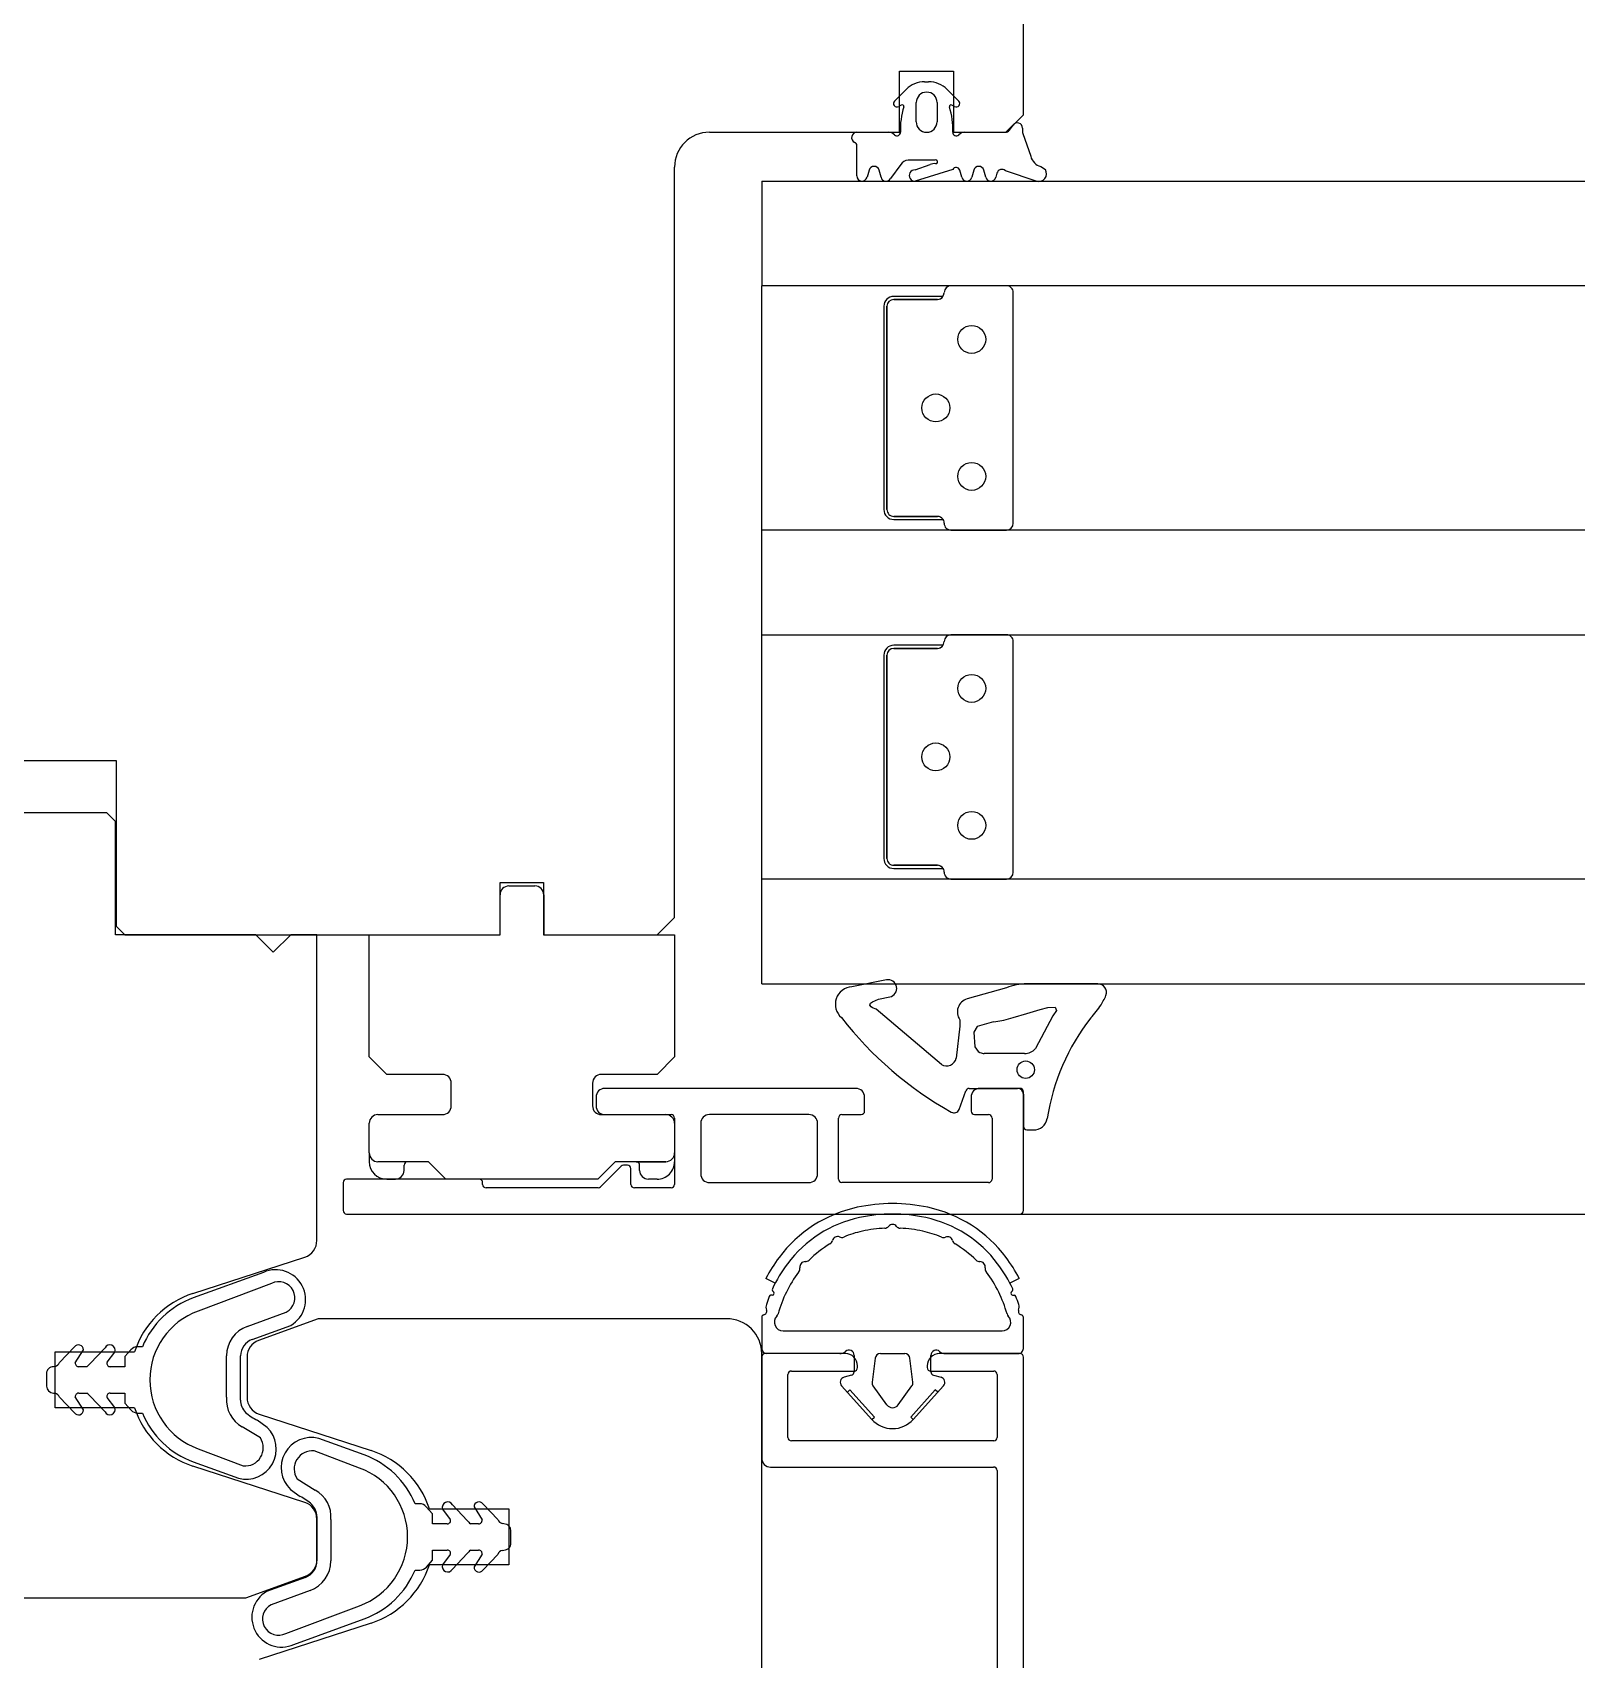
# Model space of a CAD drawing. Header units: centimetres. Extents: x 0.3 to 84.3, y 0.3 to 59.7.
# Drawn here: x 52.6664 to 52.8434, y 16.2549 to 16.4414 of the extents above; entities that cross this region are included whole.
import ezdxf

# ---------------------------------------------------------------- set-up
doc = ezdxf.new("R2010")
doc.units = ezdxf.units.CM
doc.linetypes.add('AUSGEZOGEN', pattern=[0])
doc.layers.add('Fenster', color=7, linetype='AUSGEZOGEN', lineweight=35)

msp = doc.modelspace()

# ---------------------------------------------------------------- linework, layer by layer
at = {"layer": 'Fenster', "color": 7, "linetype": 'AUSGEZOGEN', "lineweight": 25}
for p, q in [((52.7799975667891, 16.43199909322515), (52.77999763288647, 16.46999909237575)), ((52.76579756362773, 16.42999911796942), (52.76579757580353, 16.43699911781296)), ((52.76579757580353, 16.43699911781296), (52.77199757566495, 16.43699910702867)), ((52.76867781169636, 16.43579439851028), (52.76913026657785, 16.43579407668281)), ((52.77199757566495, 16.43699910702867), (52.77199756348911, 16.42999910718513)), ((52.76521867832421, 16.43357473371917), (52.76655626230821, 16.43491409000731)), ((52.76770458017847, 16.4311948339468), (52.76770606390997, 16.43340815127199)), ((52.77010565217199, 16.43339360835203), (52.7701042378322, 16.43119329147294)), ((52.77125103916666, 16.43491408161958), (52.77258861836486, 16.433574720552)), ((52.76600180659968, 16.43311917957363), (52.76570192958687, 16.43294580058595)), ((52.77210536485489, 16.43294578914556), (52.77180548846162, 16.43311916920475)), ((52.777997563355, 16.42999909674873), (52.7799975667891, 16.43199909322515)), ((52.74399756411501, 16.42999915588844), (52.76579756362773, 16.42999911796942)), ((52.76090400831048, 16.42999143905272), (52.76452467107691, 16.42999143398393)), ((52.77199756348911, 16.42999910718513), (52.777997563355, 16.42999909674873)), ((52.77328261280832, 16.42999141833694), (52.77791409607124, 16.42999140986517)), ((52.7784055877857, 16.4302472631427), (52.77881253881037, 16.43082844728579)), ((52.77990402940469, 16.43048440582666), (52.77990402905587, 16.43028917113356)), ((52.77990402905587, 16.43028917113356), (52.77990402870786, 16.43009436172816)), ((52.7799196511457, 16.42984486729438), (52.78083546958803, 16.42725341475926)), ((52.76090401988368, 16.42499143963114), (52.76090402623919, 16.4284749150419)), ((52.73999740765804, 16.33999916485787), (52.73999755724681, 16.42599916293548)), ((52.76592991210961, 16.4262914313505), (52.7647752087196, 16.42469143272156)), ((52.76982628634239, 16.42679142437806), (52.76679593838732, 16.4267914297921)), ((52.76757458784423, 16.42568103374988), (52.7693182522256, 16.42629929790242)), ((52.78198774532444, 16.42605411889381), (52.7825226852794, 16.42570874096801)), ((52.74999755418509, 16.42439914512165), (52.74999753331222, 16.41239914538988)), ((52.7499975541858, 16.42439956002927), (55.59399937857417, 16.42440037725978)), ((52.76230025263206, 16.42564479197063), (52.76208357507565, 16.4248361461001)), ((52.76367603826466, 16.42483614325502), (52.76345936359769, 16.42564478989975)), ((52.77189077920057, 16.42574671691919), (52.76759174059242, 16.42439142796543)), ((52.77292417191925, 16.42483612726287), (52.7727074972523, 16.42564477390761)), ((52.77429996044126, 16.42564477106253), (52.7740832828849, 16.42483612519204)), ((52.77567574607392, 16.42483612234692), (52.77545907140694, 16.42564476899166)), ((52.77695791743582, 16.42529538464537), (52.77683485703954, 16.42483612027604)), ((52.78147527008494, 16.42439140377492), (52.77793498625931, 16.4255895172717)), ((52.74999748460893, 16.38439914601577), (52.74999753331222, 16.41239914538988)), ((55.59399935770131, 16.41240037752801), (52.74999753331294, 16.41239956029749)), ((52.77077753074305, 16.41118910927217), (52.76513753086913, 16.41118911908233)), ((52.77077753069807, 16.41116323933652), (52.77077753074305, 16.41118910927217)), ((52.77091753148789, 16.41161910901901), (52.77091753148789, 16.41161910901901)), ((52.77805753268499, 16.41239909658225), (52.77169753282718, 16.41239910764484)), ((52.77883748532097, 16.38517909583393), (52.77883753131082, 16.41161909524294)), ((52.76399752891171, 16.41004912109075), (52.76399748838355, 16.38674912161159)), ((52.76435752890362, 16.4100491204646), (52.76435748837551, 16.38674912098541)), ((52.76435748837551, 16.38674912098541), (52.76435752890362, 16.4100491204646)), ((52.77013753013117, 16.41082911039339), (52.76513753024293, 16.41082911909043)), ((52.76513753024293, 16.41082911909043), (52.77013753013117, 16.41082911039339)), ((52.76513748637517, 16.38560911965415), (52.77077748624909, 16.38560910984388)), ((52.76513748700134, 16.3859691196461), (52.77013748688958, 16.38596911094906)), ((52.77013748688958, 16.38596911094906), (52.76513748700134, 16.3859691196461)), ((52.77077748624909, 16.38560910984388), (52.77077748629409, 16.38563497977953)), ((52.7709174855154, 16.38518910960975), (52.7709174855154, 16.38518910960975)), ((52.74999746373606, 16.37239914628399), (52.74999748460893, 16.38439914601577)), ((55.59399930899799, 16.3844003781539), (52.74999748460964, 16.38439956092343)), ((52.77169748412382, 16.3843991082707), (52.7780574839817, 16.3843990972081)), ((52.74999741503274, 16.34439914690993), (52.74999746373606, 16.37239914628399)), ((52.74999746373678, 16.3723995611917), (55.59399928812515, 16.37240037842212)), ((52.77805746310884, 16.37239909747637), (52.771697463251, 16.37239910853895)), ((52.76399745933552, 16.37004912198491), (52.76399741880739, 16.34674912250571)), ((52.76435745932747, 16.37004912135872), (52.76435741879934, 16.34674912187952)), ((52.76435741879934, 16.34674912187952), (52.76435745932747, 16.37004912135872)), ((52.77077746116687, 16.37118911016624), (52.76513746129296, 16.3711891199765)), ((52.770137460555, 16.37082911128751), (52.76513746066676, 16.37082911998455)), ((52.76513746066676, 16.37082911998455), (52.770137460555, 16.37082911128751)), ((52.77077746112189, 16.37116324023064), (52.77077746116687, 16.37118911016624)), ((52.77091746191169, 16.37161910991313), (52.77091746191169, 16.37161910991313)), ((52.77883741574481, 16.34517909672805), (52.77883746173466, 16.37161909613705)), ((52.655997440845, 16.3579993105655), (52.67599744039794, 16.35799927577737)), ((52.67599744039794, 16.35799927577737), (52.67599740734926, 16.33899927620205)), ((52.67489742998609, 16.35199927782483), (52.65709743038398, 16.35199930878626)), ((52.67589742822434, 16.35099927610777), (52.67489742998609, 16.35199927782483)), ((52.67589740561208, 16.33799927639839), (52.67589742822434, 16.35099927610777)), ((52.76513741742517, 16.34596912054021), (52.77013741731341, 16.34596911184326)), ((52.77013741731341, 16.34596911184326), (52.76513741742517, 16.34596912054021)), ((52.7199974046263, 16.33799919969065), (52.71999741506272, 16.34399919955654)), ((52.71999741506272, 16.34399919955654), (52.72499741495096, 16.34399919085949)), ((52.72499741495096, 16.34399919085949), (52.72499740451453, 16.3379991909936)), ((52.74999739415987, 16.3323991471782), (52.74999741503274, 16.34439914690993)), ((55.59399923942182, 16.34440037904801), (52.74999741503345, 16.34439956181755)), ((52.76513741679901, 16.3456091205483), (52.77077741667291, 16.34560911073805)), ((52.77077741667291, 16.34560911073805), (52.77077741671791, 16.34563498067364)), ((52.77091741593924, 16.34518911050395), (52.77091741593924, 16.34518911050395)), ((52.77169741454767, 16.34439910916485), (52.77805741440549, 16.34439909810226)), ((52.72000060554041, 16.33799919967701), (52.72000061354168, 16.34259919956822)), ((52.72100061525873, 16.34359919780641), (52.72250061522521, 16.34359919519734)), ((52.72250061522521, 16.34359919519734), (52.72400061519168, 16.34359919258823)), ((52.72500061342992, 16.34259919087117), (52.72500060542868, 16.33799919098001)), ((52.67599740734926, 16.33899927620205), (52.67699740558748, 16.33799927448504)), ((52.73799740422393, 16.33799916838134), (52.73999740765804, 16.33999916485787)), ((52.69199740525218, 16.33799924839391), (52.67589740561208, 16.33799927639839)), ((52.67699740558748, 16.33799927448504), (52.7199974046263, 16.33799919969065)), ((52.69399740172866, 16.33599924495984), (52.69199740525218, 16.33799924839391)), ((52.69599740516275, 16.33799924143636), (52.69399740172866, 16.33599924495984)), ((52.6989974050957, 16.33799923621819), (52.69599740516275, 16.33799924143636)), ((52.69899734415115, 16.30296164584802), (52.6989974050957, 16.33799923621819)), ((52.70500058151872, 16.32399922612013), (52.70500060587571, 16.33799922579179)), ((52.70500060587571, 16.33799922579179), (52.72000060554041, 16.33799919967701)), ((52.72499740451453, 16.3379991909936), (52.73799740422393, 16.33799916838134)), ((52.72500060542868, 16.33799919098001), (52.74000060509337, 16.33799916491262)), ((52.74000060509337, 16.33799916491262), (52.74000058074703, 16.32399916524105)), ((52.76428591677896, 16.33283604929179), (52.76033318226477, 16.33204141702804)), ((52.74999739416061, 16.33239956208577), (55.59399921854897, 16.33240037931624)), ((52.76340087058682, 16.33061811016101), (52.76468009728345, 16.33087527824341)), ((52.77804468506984, 16.33191881958565), (52.77355046695349, 16.33064642560235)), ((52.77804468506989, 16.33191881958592), (52.7735504669535, 16.33064642560262)), ((52.78852202153472, 16.33239028688654), (52.78037610780995, 16.3323903010556)), ((52.78852202153472, 16.33239028688691), (52.78037610780995, 16.33239030105592)), ((52.76238573901597, 16.32994111519843), (52.76246294695855, 16.33015167249928)), ((52.76253151420406, 16.32975054412055), (52.76238573901594, 16.32994111519811)), ((52.76253151420408, 16.32975054412086), (52.76238573901597, 16.32994111519843)), ((52.76246294695851, 16.33015167249892), (52.76269211544614, 16.33032335693747)), ((52.76246294695855, 16.33015167249928), (52.76269211544614, 16.33032335693784)), ((52.76270673799374, 16.32964314074643), (52.76253151420406, 16.32975054412055)), ((52.76269211544614, 16.33032335693747), (52.76340087058682, 16.33061811016101)), ((52.76311586391904, 16.32949791496645), (52.76270673799374, 16.32964314074643)), ((52.77060096156111, 16.32312381932697), (52.76311586391904, 16.32949791496645)), ((52.77060096156114, 16.32312381932734), (52.76311586391904, 16.32949791496681)), ((52.7788110650376, 16.32851437074983), (52.78038579386831, 16.32899764799854)), ((52.78038579386831, 16.32899764799854), (52.78190578205698, 16.32944207573928)), ((52.78190578205698, 16.32944207573956), (52.78278426430933, 16.32965522185968)), ((52.78278426430933, 16.32965522185942), (52.78363429822819, 16.32970852225704)), ((52.78381099566219, 16.32933514564629), (52.78336440790356, 16.32870654865565)), ((52.78363429822819, 16.32970852225704), (52.78381099566219, 16.32933514564629)), ((52.78363429822819, 16.3297085222574), (52.78381099566224, 16.32933514564666)), ((52.78889670863956, 16.32998886583137), (52.78916288948088, 16.33042097369553)), ((52.78889670863956, 16.32998886583169), (52.78916288948088, 16.33042097369589)), ((52.77271841496007, 16.32753033196895), (52.77229836933967, 16.32386897688407)), ((52.77271841496011, 16.32753033196928), (52.77229836933967, 16.32386897688439)), ((52.77271841622562, 16.32825790262855), (52.77271841496007, 16.32753033196895)), ((52.77271841622562, 16.32825790262892), (52.77271841496011, 16.32753033196928)), ((52.77468544870405, 16.32748828348299), (52.7743121467486, 16.32683676679194)), ((52.77659013482976, 16.32801679383652), (52.77468544870405, 16.32748828348263)), ((52.77659199156884, 16.32801680049543), (52.77777334220221, 16.32822728654301)), ((52.77777334220221, 16.32822728654301), (52.7788110650376, 16.32851437074983)), ((52.78336440790356, 16.32870654865565), (52.7813728849892, 16.32496120736774)), ((52.7743121467486, 16.32683676679162), (52.77444946969874, 16.32517814785279)), ((52.70700057799445, 16.32199922268301), (52.70500058151872, 16.32399922612013)), ((52.74000058074703, 16.32399916524105), (52.73800057731369, 16.32199916876148)), ((52.77444946969874, 16.32517814785279), (52.77481832509727, 16.32461064150762)), ((52.77444946969874, 16.32517814785306), (52.77481832509727, 16.32461064150789)), ((52.77481832509727, 16.32461064150789), (52.77498935502217, 16.32453090452432)), ((52.77498935502214, 16.324530904524), (52.77513853456889, 16.32447621389706)), ((52.77513853456889, 16.32447621389738), (52.77528350332253, 16.32443335256594)), ((52.7752835033225, 16.32443335256558), (52.77536912109421, 16.32441217363435)), ((52.77536912109421, 16.32441217363435), (52.77549146017446, 16.32438924030694)), ((52.78012449200538, 16.32438923586197), (52.77549146017467, 16.32438924030694)), ((52.78012449200538, 16.32438923586233), (52.77549146017467, 16.3243892403073)), ((52.71340057782896, 16.32199921154338), (52.70700057799445, 16.32199922268301)), ((52.73800057731369, 16.32199916876148), (52.73160057747914, 16.32199917988619)), ((52.71440057154325, 16.31839920989556), (52.71440057606573, 16.32099920982628)), ((52.73060057576362, 16.32099918164791), (52.73060057124117, 16.31839918171719)), ((52.76079958424066, 16.32039912914415), (52.73200057461388, 16.32039917923731)), ((52.77261925049542, 16.31798510034391), (52.77339888796499, 16.32012712588503)), ((52.77377476520043, 16.32039031257673), (52.77933817938811, 16.32039030289971)), ((52.77960057386169, 16.32039909687492), (52.77500093131309, 16.32039910487556)), ((52.78000054950107, 16.30639909601915), (52.78000057315698, 16.31999909618812)), ((52.78000057268527, 16.31972790729815), (52.78000056626529, 16.31603699342095)), ((52.78000057268527, 16.31972790729851), (52.78000056626529, 16.31603699342132)), ((52.73100057289682, 16.31939918099907), (52.73100057115743, 16.31839918102142)), ((52.76179957969583, 16.31779912746288), (52.76179958247889, 16.3193991274271)), ((52.77400092959607, 16.31939910663732), (52.77400092681302, 16.31779910623982)), ((52.7050005624354, 16.31299922638109), (52.70500056834936, 16.31639922629061)), ((52.70600057006644, 16.31739922452884), (52.71340056982621, 16.31739921165727)), ((52.7316005694794, 16.31739918000008), (52.73900056923921, 16.3173991671285)), ((52.73200056939566, 16.31739917930436), (52.7396005692258, 16.31739916608485)), ((52.74000056747746, 16.31639916541148), (52.74000056156347, 16.31299916550193)), ((52.74000056852109, 16.31699916539806), (52.7400005631883, 16.31393330623205)), ((52.74300056741038, 16.31639916019326), (52.74300055732188, 16.31059918817473)), ((52.75540056918443, 16.31739913860229), (52.74400056912744, 16.31739915843146)), ((52.75640055733418, 16.3105991648667), (52.75640056742268, 16.31639913688523)), ((52.75880055581013, 16.30999916070555), (52.75880056798591, 16.31699913269722)), ((52.75920056867275, 16.31739913199258), (52.76139957900903, 16.31739912816757)), ((52.77440092610834, 16.31739910555298), (52.77600056872394, 16.31739910277057)), ((52.77640056801925, 16.31699910208372), (52.77640055584344, 16.30999913009205)), ((52.78040056556057, 16.31563699273416), (52.78115294361766, 16.31563699142549)), ((52.78040056556057, 16.31563699273448), (52.78115294361768, 16.31563699142576)), ((52.7050005624354, 16.31299922636664), (52.70500056069599, 16.31199922640344)), ((52.7400005631883, 16.31393330623205), (52.74000055530168, 16.30939919341977)), ((52.74000056156347, 16.31299916548747), (52.74000055982405, 16.31199916552428)), ((52.70940056055284, 16.31199921875004), (52.70600056067362, 16.31199922466399)), ((52.70900056056179, 16.31199921944581), (52.70600056067362, 16.31199922466399)), ((52.70900055882236, 16.31099921946816), (52.70900055986603, 16.31159921945473)), ((52.71180056049919, 16.31199921457546), (52.70900056056179, 16.31199921944581)), ((52.71380055697566, 16.3099992111414), (52.71180056049919, 16.31199921457546)), ((52.73320056002085, 16.31199917735216), (52.73120055658674, 16.30999918087573)), ((52.73388340185024, 16.3114820188885), (52.73151774020071, 16.30911636546866)), ((52.73600055995825, 16.31199917248186), (52.73320056002085, 16.31199917735216)), ((52.73460055929378, 16.31159917492596), (52.73416624476015, 16.31159917568148)), ((52.73500055545821, 16.30939920211681), (52.73500055858911, 16.31119917423912)), ((52.7356005599672, 16.31199917317763), (52.73900055984639, 16.31199916726364)), ((52.73600055821888, 16.31099917250422), (52.73600055926249, 16.31159917249079)), ((52.73900055984639, 16.31199916726364), (52.73600055995825, 16.31199917248186)), ((52.70200055651617, 16.30959923204824), (52.70200055095006, 16.3063992316927)), ((52.71760055686324, 16.30999920490453), (52.70240055720299, 16.30999923134355)), ((52.70700055717247, 16.30999922296929), (52.70800055710532, 16.30999922122992)), ((52.72250055678118, 16.30999919600854), (52.71380055697566, 16.3099992111414)), ((52.7180005558107, 16.30939923168662), (52.71800055615851, 16.30959920421774)), ((52.73123489729077, 16.30899920867569), (52.71840055510599, 16.30899923099987)), ((52.73120055658674, 16.30999918087573), (52.72250055678118, 16.30999919600854)), ((52.73960055461487, 16.30899919412451), (52.73540055475353, 16.30899920142997)), ((52.73800055638995, 16.3099991690478), (52.7370005564571, 16.30999917078716)), ((52.74400055556014, 16.30959918645767), (52.7554005556171, 16.30959916662846)), ((52.77600055515661, 16.30959913079674), (52.75920055510542, 16.30959916001871)), ((52.70240055024536, 16.3059992310059), (52.77960054881426, 16.30599909672388)), ((52.77960054881426, 16.30599909672388), (55.56439916944419, 16.30600001693265)), ((52.68478355716674, 16.29689024963005), (52.69761537486228, 16.30105953526173)), ((52.69287912222561, 16.29930931736954), (52.68482699644793, 16.29637859912524)), ((52.69379050808575, 16.29804698181638), (52.68537422604979, 16.2948750900137)), ((52.75154750755888, 16.29807130448808), (52.75048206207435, 16.29862341485309)), ((52.77951244227383, 16.29862336435754), (52.7784469948686, 16.29807125769903)), ((52.75124343895015, 16.29670813647667), (52.75102178793574, 16.29668128165099)), ((52.75137930302276, 16.29702679138164), (52.75124522055424, 16.29720531937792)), ((52.77861519577106, 16.29702674400733), (52.77874927886063, 16.29720527153723)), ((52.77875105873515, 16.2967080886298), (52.7789727096561, 16.29668123303295)), ((52.69101591979575, 16.29312373759454), (52.69549140073242, 16.29475267062353)), ((52.69915392548791, 16.29399910278957), (52.6923132843241, 16.29150932649754)), ((52.74599732774148, 16.29399902131004), (52.69915392548791, 16.29399910278957)), ((52.74999724440069, 16.294146592466), (52.74999723823001, 16.29059901446163)), ((52.7799972382028, 16.2905989622795), (52.77999724437349, 16.29414654028388)), ((52.69156314939764, 16.29162022848305), (52.69600976615614, 16.29323865586725)), ((52.75244751597864, 16.29259901015489), (52.77754696741178, 16.29259896649683)), ((52.66899731149057, 16.28379928961181), (52.66899732262275, 16.29019928946878)), ((52.66899732262275, 16.29019928946878), (52.67810186891777, 16.29019927363229)), ((52.67119249028232, 16.29075994303221), (52.66948361266734, 16.28898406225595)), ((52.67130402841708, 16.28894534782885), (52.67222925701107, 16.29043297662461)), ((52.67470660705413, 16.2906667205215), (52.67300536385116, 16.28887202378246)), ((52.67495261997296, 16.28901005559019), (52.67582925610633, 16.29017898024486)), ((52.67768305290438, 16.2904378560686), (52.67699732148723, 16.2896492505658)), ((52.67899732341229, 16.29078168318261), (52.67843766607089, 16.29078168415608)), ((52.74999725111829, 16.24999901533592), (52.74999732069445, 16.28999901444177)), ((52.75957953339741, 16.28999899776123), (52.75039723721719, 16.28999901365565)), ((52.75893893678372, 16.28999899892183), (52.75059723717295, 16.28999901343137)), ((52.76059723692323, 16.28979899604183), (52.76059723363039, 16.28790592687933)), ((52.76359723720979, 16.28999899081915), (52.76639723713731, 16.2899989859488)), ((52.76939723343385, 16.28790591157249), (52.76939723672812, 16.28979898073499)), ((52.77959723721514, 16.28999896298838), (52.77037953316781, 16.28999897902223)), ((52.7710555375634, 16.28999897784611), (52.77939723717258, 16.28999896333653)), ((52.66900413146406, 16.28853220090004), (52.66879731967035, 16.28849933985462)), ((52.6726365039384, 16.28849933317674), (52.67170137239984, 16.28849933480333)), ((52.67699731948687, 16.28849922559153), (52.67530135699585, 16.28849922854152)), ((52.67699732148723, 16.2896492505658), (52.67699731948687, 16.28849922559153)), ((52.68864205192217, 16.28499241085301), (52.68864718648047, 16.2897408483555)), ((52.69024717761323, 16.28466355877272), (52.69024718644472, 16.28974084557245)), ((52.69099732137118, 16.28962994358699), (52.69099731325089, 16.28496152602589)), ((52.74999723653372, 16.28959901436033), (52.74999721635587, 16.27799901474441)), ((52.75339723367498, 16.2879990086059), (52.76057952990807, 16.28799899611308)), ((52.76097953059485, 16.2883989954084), (52.76097953094271, 16.28859899535746)), ((52.76300170861566, 16.28947211347286), (52.76266284972476, 16.28671236896003)), ((52.76733161318863, 16.28671236084038), (52.76699276389852, 16.28947210653078)), ((52.76897953076388, 16.28859898148871), (52.76897953041598, 16.28839898149322)), ((52.76937952971124, 16.28799898080634), (52.77659723373634, 16.28799896824894)), ((52.77999690115323, 16.09679896631606), (52.77999723651041, 16.28959896230154)), ((52.66799731707903, 16.2869992912797), (52.66799731583077, 16.28628165241666)), ((52.66799731829671, 16.28769934126404), (52.66799731707903, 16.2869992912797)), ((52.75299722046503, 16.28039900947233), (52.75299723298816, 16.28759900931059)), ((52.75915138460498, 16.28630836026582), (52.76261937728734, 16.28245753419115)), ((52.76030076058301, 16.28751955707317), (52.75944194115684, 16.28728943870256)), ((52.76435134076634, 16.28412693984511), (52.76277396201503, 16.28628520982502)), ((52.76564311315136, 16.2841269375981), (52.76722049941232, 16.28628520209191)), ((52.7708430769015, 16.28630833992925), (52.76737507082287, 16.28245752591906)), ((52.76969370513699, 16.287519540735), (52.77055252376263, 16.28728941937675)), ((52.77699723303162, 16.28759896756215), (52.77699722050755, 16.28039896772303)), ((52.66879731442137, 16.28548165104299), (52.66900412610079, 16.28544878927815)), ((52.6694836057321, 16.28499692625424), (52.67119247716911, 16.2832210395331)), ((52.67222924503531, 16.28354800233397), (52.67130402161652, 16.28503563434847)), ((52.67170136715083, 16.28548164599165), (52.67263649868943, 16.28548164436511)), ((52.67300535730565, 16.28510895247619), (52.67470659426522, 16.28331424981884)), ((52.67582924501416, 16.28380198619002), (52.67495261294726, 16.28497091389436)), ((52.67531705450534, 16.28548173970258), (52.67699731423824, 16.28548173677991)), ((52.67699731423824, 16.28548173677991), (52.67699731223789, 16.28433171180564)), ((52.67699731223789, 16.28433171180564), (52.67769833522567, 16.28352551501203)), ((52.75982058907796, 16.28556528198687), (52.76011782038953, 16.28583296377606)), ((52.76011782038953, 16.28583296377606), (52.76291660859891, 16.28272521598033)), ((52.76987663946316, 16.28583294680156), (52.76707784044253, 16.28272520874225)), ((52.7701738698435, 16.28556526397829), (52.76987663946313, 16.28583294680156)), ((52.67810185778558, 16.28379927377537), (52.66899731149057, 16.28379928961181)), ((52.67845294719604, 16.28318168429938), (52.67899731019281, 16.2831816833525)), ((52.69328761172107, 16.28154639515601), (52.6921653999083, 16.28235008344214)), ((52.69237927592269, 16.28305941063199), (52.705211079114, 16.27889008036091)), ((52.76261937728734, 16.28245753419115), (52.76291660859891, 16.28272521598033)), ((52.76737507082287, 16.28245752591906), (52.76707784044253, 16.28272520874225)), ((52.69251706720166, 16.28032569099501), (52.69044543246977, 16.28160951435698)), ((52.6853741985901, 16.27908825433738), (52.69055737448471, 16.27713274119788)), ((52.70387006870835, 16.27688371896653), (52.6986868928138, 16.27883923210602)), ((52.70441485148645, 16.27838048924714), (52.69922890807928, 16.28026802849936)), ((52.77659721982072, 16.27999896842776), (52.75339721976029, 16.27999900878549)), ((52.69761532594917, 16.27293894426216), (52.6847835227579, 16.2771082745333)), ((52.68482941581203, 16.27759148405671), (52.6900153592192, 16.27570394480445)), ((52.75099721459402, 16.27699901302731), (52.77657951067287, 16.27699896852814)), ((52.69672720009685, 16.27564628230889), (52.69879883482875, 16.27436245894692)), ((52.77697950996814, 16.27659896784108), (52.77699716739033, 16.24987359151151)), ((52.69595665557743, 16.27442557814789), (52.69707886739018, 16.27362188986177)), ((52.69899708968523, 16.27130841453113), (52.69899708085379, 16.26623112773146)), ((52.71079132010242, 16.27279028900453), (52.71024695710565, 16.2727902899514)), ((52.7122469550606, 16.27164026149826), (52.71154593207282, 16.27244645829187)), ((52.71189274408631, 16.27219908111888), (52.7209972903813, 16.2721990652824)), ((52.71224695306023, 16.27049023652399), (52.7122469550606, 16.27164026149826)), ((52.7134150222843, 16.27216998711383), (52.71429165435121, 16.27100105940954)), ((52.71623890999282, 16.27086302082767), (52.71453767303326, 16.27265772348496)), ((52.71701502226316, 16.27242397096994), (52.71794024568194, 16.27093633895543)), ((52.71976066156638, 16.27097504704966), (52.71805179012936, 16.27275093377075)), ((52.7209972903813, 16.2721990652824), (52.7209972792491, 16.26579906542548)), ((52.69899728050073, 16.26636841130726), (52.69899728862099, 16.27103682886832)), ((52.7006022153763, 16.27097956245088), (52.70059708081798, 16.2662311249484)), ((52.71392721279315, 16.27049023360133), (52.71224695306023, 16.27049023652399)), ((52.71754290014763, 16.27049032731216), (52.71660776860907, 16.27049032893879)), ((52.7204469528771, 16.27049032226087), (52.72024014119769, 16.27052318402576)), ((52.72124695021943, 16.2689726820242), (52.7212469514677, 16.26969032088723)), ((52.71224694581124, 16.26632272273805), (52.71224694781159, 16.26747274771233)), ((52.71224694781159, 16.26747274771233), (52.71394291030261, 16.26747274476238)), ((52.71660776336007, 16.26747264012716), (52.71754289489868, 16.26747263850057)), ((52.72024013583442, 16.26743977240381), (52.72044694762814, 16.26747263344928)), ((52.72124694900177, 16.26827263203982), (52.72124695021943, 16.2689726820242)), ((52.7115612143941, 16.2655341172353), (52.71224694581124, 16.26632272273805)), ((52.7209972792491, 16.26579906542548), (52.71189273295411, 16.26579908126191)), ((52.71429164732552, 16.26696191771367), (52.71341501119214, 16.265792993059)), ((52.71453766024436, 16.2653052527824), (52.71623890344733, 16.26709994952139)), ((52.71794023888139, 16.26702662547505), (52.7170150102874, 16.26553899667929)), ((52.71805177701616, 16.26521203027169), (52.71976065463113, 16.26698791104796)), ((52.69084067638398, 16.26199925210463), (52.69768131754779, 16.26448902839666)), ((52.69768111790084, 16.26435174482085), (52.69323450114232, 16.26273331743664)), ((52.71024694388618, 16.26519029012129), (52.7108066012276, 16.26519028914781)), ((52.64399727413039, 16.26199933358421), (52.69084067638398, 16.26199925210463)), ((52.69822834750271, 16.26284823570937), (52.69375286656603, 16.26121930268032)), ((52.69545375921275, 16.25792499148752), (52.70387004124868, 16.2610968832902)), ((52.70521104470518, 16.25910810526416), (52.69237922700965, 16.25493881963249)), ((52.69636514507287, 16.25666265593432), (52.70441727085055, 16.25959337417862))]:
    msp.add_line(p, q, dxfattribs=at)
for centre, radius in [((52.77407752207663, 16.40624910364249), 0.001599999964237213), ((52.76995750851441, 16.39839911098433), 0.001599999964237213), ((52.77407749476799, 16.3905491039934), 0.001599999964237213), ((52.77407745250047, 16.3662491045366), 0.001599999964237213), ((52.76995743893823, 16.35839911187844), 0.001599999964237213), ((52.77407742519182, 16.35054910488756), 0.001599999964237213), ((52.78026433656479, 16.32254468966079), 0.0009951991738439434), ((52.78026433656477, 16.32254468966111), 0.0009951991738439434)]:
    msp.add_circle(centre, radius, dxfattribs=at)
for centre, radius, start, end in [((52.76867976258023, 16.43279306849821), 0.003001330646089038, 90.03724262120895, 135.0334602217436), ((52.76912830568498, 16.43279384115789), 0.003000236165644155, 44.96633504874693, 89.96255264919574), ((52.76550167592845, 16.43329205599793), 0.0003999929225092771, 135.0324001145015, 300.0425499508298), ((52.76890581887632, 16.43339441762249), 0.001199833568615641, 359.9613548178497, 179.3441612605946), ((52.77230561975058, 16.43329204384199), 0.0003999929225091269, 239.9572453186258, 44.96739515666069), ((52.77391567447134, 16.43039182531396), 0.008021383202948764, 161.7762385167744, 182.7208520873322), ((52.76610195112226, 16.43294608664177), 0.0001999752196213105, 346.776813340945, 120.051926358857), ((52.77170534332055, 16.43294607663069), 0.000199975219618, 59.94786890824457, 193.2229819307391), ((52.76389161084466, 16.43039184322301), 0.008021383202929644, 357.2796186556649, 18.22355675349399), ((52.7439975571574, 16.42599915597783), 0.003999999910593032, 89.9999003395305, 179.9999003349536), ((52.76090400747051, 16.42939143906609), 0.000599999986588471, 89.99991978759655, 246.4229948381526), ((52.76452466929032, 16.42899143400617), 0.0009999999776518973, 45.6221428718537, 89.99989763560095), ((52.76550380046976, 16.42999206314552), 0.0003999845012336788, 225.6221432009513, 2.720852417790431), ((52.76890441317874, 16.43120055534995), 0.00119984664144861, 180.2732128301367, 359.6531289698756), ((52.77230348341195, 16.42999205099981), 0.0003999845071054933, 177.2653970945901, 314.3776523987519), ((52.77328261102173, 16.42899141835927), 0.0009999999776539726, 89.99989763519383, 134.3776523985179), ((52.77791409716875, 16.43059140985169), 0.0005999999865911402, 269.9998951967346, 324.9999003335778), ((52.77930402942735, 16.43048430057665), 0.0005999999865903835, 0.01005063207965143, 144.9999003338557), ((52.78190402866318, 16.43009435815491), 0.001999999955336423, 179.9998976361359, 187.1660551047227), ((52.76050402624813, 16.42847491575652), 0.0003999999910624642, 359.9998976361359, 66.42299483915332), ((52.76287980783744, 16.4254894995116), 0.0005999999865885807, 14.99989763548079, 164.9998976351295), ((52.76679593660072, 16.42579142981439), 0.0009999999776428021, 89.99989763519383, 149.9998976354539), ((52.76977574022597, 16.42527644907995), 0.001120497650215132, 81.47895593567166, 114.0974612779616), ((52.76994106529658, 16.42660419129346), 0.0002196142897805106, 270.1831577709431, 121.5094256352628), ((52.7722780076308, 16.42552645731188), 0.000445488666257836, 15.40191501935086, 150.3683253617076), ((52.77487951564665, 16.42548947860345), 0.000599999986592597, 14.99989763563293, 164.9998976351295), ((52.78246906681473, 16.42766976696134), 0.001685819994912878, 194.2984682604401, 253.4105566342261), ((52.76150401987029, 16.42499143855911), 0.0005999999865896489, 179.9998976361359, 344.9998976351296), ((52.76425559402493, 16.42499143364316), 0.0005999999865883179, 194.9998976351531, 329.999897635468), ((52.76755233151016, 16.42503582075891), 0.0006455967380041498, 88.02439099028071, 273.4996749569625), ((52.77350372767951, 16.42499141765101), 0.0005999999865885974, 194.9998976351531, 344.9998976354573), ((52.77625530183418, 16.42499141273501), 0.0005999999865885974, 194.9998976351531, 344.9998976354573), ((52.7775374726412, 16.42514009218625), 0.0005999999865881322, 48.50744590649758, 164.9998976351295), ((52.78175752553872, 16.42524205104259), 0.000896252707212366, 251.6435070460236, 31.38005205759831), ((52.76513752888619, 16.41004911910781), 0.001139999974518432, 89.9999003399394, 179.9999003386106), ((52.7701375314879, 16.4116091103759), 0.0007799999825654436, 269.9999003392251, 359.9999003386106), ((52.7701375314879, 16.4116091103759), 0.0007799999825662963, 269.9999003392251, 325.1360623849737), ((52.77169753147044, 16.41161910766222), 0.0007799999825644772, 89.99990033922516, 179.9999003386106), ((52.77805753132827, 16.41161909659963), 0.0007799999825662963, 359.9999003386106, 89.99990033922516), ((52.76513752888619, 16.41004911910781), 0.0007799999825662963, 89.99990033922516, 179.9999003386106), ((52.76513752888619, 16.41004911910781), 0.0007799999825653868, 89.99990033922516, 179.9999003386106), ((52.7651374883581, 16.38674911962861), 0.001139999974519342, 179.9999003386106, 269.9999003392251), ((52.7651374883581, 16.38674911962861), 0.0007799999825653868, 179.9999003386106, 269.9999003392251), ((52.7651374883581, 16.38674911962861), 0.0007799999825662963, 179.9999003386106, 269.9999003392251), ((52.77013748553284, 16.38518911096648), 0.0007799999825662963, 359.9999003386106, 89.99990033922516), ((52.77013748553284, 16.38518911096648), 0.0007799999825663253, 34.86373829388125, 89.99990033922516), ((52.77169748548059, 16.38517910825325), 0.0007799999825662963, 179.9999003386106, 269.9999003392251), ((52.77805748533842, 16.38517909719061), 0.0007799999825662963, 269.9999003392251, 359.9999003386106), ((52.77169746189427, 16.37161910855633), 0.0007799999825662963, 89.99990033922516, 179.9999003386106), ((52.7780574617521, 16.3716190974937), 0.0007799999825662963, 359.9999003386106, 89.99990033922516), ((52.76513745931005, 16.37004912000192), 0.001139999974518432, 89.9999003399394, 179.9999003386106), ((52.76513745931005, 16.37004912000192), 0.0007799999825662963, 89.99990033922516, 179.9999003386106), ((52.76513745931005, 16.37004912000192), 0.0007799999825653868, 89.99990033922516, 179.9999003386106), ((52.77013746191173, 16.37160911127002), 0.0007799999825654436, 269.9999003392251, 359.9999003386106), ((52.77013746191173, 16.37160911127002), 0.0007799999825662963, 269.9999003392251, 325.1360623849737), ((52.76513741878193, 16.34674912052277), 0.001139999974519342, 179.9999003386106, 269.9999003392251), ((52.76513741878193, 16.34674912052277), 0.0007799999825653868, 179.9999003386106, 269.9999003392251), ((52.76513741878193, 16.34674912052277), 0.0007799999825662963, 179.9999003386106, 269.9999003392251), ((52.77013741595669, 16.34518911186064), 0.0007799999825662963, 359.9999003386106, 89.99990033922516), ((52.77013741595669, 16.34518911186064), 0.0007799999825663253, 34.86373829388125, 89.99990033922516), ((52.77169741590443, 16.34517910914736), 0.0007799999825662963, 179.9999003386106, 269.9999003392251), ((52.77805741576226, 16.34517909808473), 0.0007799999825662963, 269.9999003392251, 359.9999003386106), ((52.72100061351932, 16.3425991978287), 0.0009999999776484855, 89.99990033922516, 179.9999003349536), ((52.72400061345229, 16.34259919261052), 0.000999999977648258, 359.9999003349536, 89.99990033922516), ((52.76448300646544, 16.33185566365386), 0.001000000171806752, 281.366887334307, 101.366821206467), ((52.76448300646547, 16.33185566365418), 0.001000000171806752, 281.3668873343472, 101.3668212060679), ((52.76043825651231, 16.33004417885335), 0.002000000230956684, 93.01154158038923, 229.8572035780708), ((52.76043825651231, 16.33004417885371), 0.002000000230956684, 93.01154158038923, 229.8572035780708), ((52.78037610520628, 16.32639026182878), 0.006000039226772655, 89.99997513707962, 112.8653932964774), ((52.78037610520628, 16.32639026182909), 0.006000039226772655, 89.99997513707962, 112.8653932964774), ((52.78852201979536, 16.33139028690888), 0.0009999999776484742, 340.9740963719847, 89.99990033922516), ((52.78852201979536, 16.33139028690915), 0.0009999999776484742, 340.9740963719847, 89.99990033922516), ((52.7864033142676, 16.3321208873348), 0.003241135871724434, 328.3667002936427, 340.9740963718141), ((52.7864033142676, 16.33212088733512), 0.003241135871724434, 328.3667002936427, 340.9740963718141), ((52.7739710993938, 16.32916071130434), 0.001544110949683923, 105.8077717276301, 215.780289992906), ((52.7739710993938, 16.3291607113047), 0.001544110949683923, 105.807771727666, 215.780289992906), ((52.78154094231755, 16.33452005868962), 0.008639386951827381, 315.6164257223816, 328.3667002936177), ((52.78154094231755, 16.33452005868993), 0.008639386951827381, 315.6164257223816, 328.3667002936177), ((52.79209001758719, 16.35406246143692), 0.04168665193343189, 217.7949903304716, 240.7686154031846), ((52.79209001758719, 16.35406246143724), 0.04168665193343189, 217.7949903304716, 240.7686154031871), ((52.80742558320136, 16.31310471794404), 0.0249961633308081, 142.0486384424958, 171.1539484174525), ((52.80742558320139, 16.31310471794435), 0.0249961633308081, 142.0486384424858, 171.1539484174501), ((52.77117729591048, 16.32411683357081), 0.00114814570972573, 239.8696003786595, 347.5330959203669), ((52.77117729591053, 16.32411683357108), 0.00114814570972573, 239.8696003785705, 347.53309592054), ((52.780156325505, 16.32596812134147), 0.001579206360546857, 268.8449586046883, 320.3863454710322), ((52.780156325505, 16.32596812134178), 0.001579206360546857, 268.8449586046857, 320.3863454710322), ((52.71340057608808, 16.32099921156563), 0.0009999999776484855, 359.9999003349536, 89.99990025291764), ((52.73160057574127, 16.32099917990849), 0.000999999977648258, 89.99990042512559, 179.9999003349536), ((52.73200057287448, 16.31939917925964), 0.000999999977648258, 89.99990033922516, 179.9999003349536), ((52.76079958250124, 16.3193991291665), 0.0009999999776484855, 359.9999003349536, 89.99990033922516), ((52.77377476433701, 16.31999031710665), 0.0003999996110593226, 89.99985673953563, 159.9998698198451), ((52.77377476433698, 16.31999031710701), 0.0003999996110593226, 89.99985673953563, 159.9998698190189), ((52.77500092957372, 16.3193991048979), 0.0009999999776500771, 89.99990033922516, 179.9999003349536), ((52.77933817823594, 16.31972790845029), 0.0006623944493432686, 359.9999003349536, 89.99985673985609), ((52.77933817823594, 16.31972790845065), 0.0006623944493432686, 359.9999003349536, 89.99985673985609), ((52.77960057316594, 16.31999909688379), 0.0003999999910614406, 359.9999003422677, 89.99990033922516), ((52.71340057156561, 16.31839921163491), 0.000999999977648258, 269.9999003392251, 359.9999003349536), ((52.73160057121879, 16.31839917997771), 0.000999999977648258, 179.9999003349536, 269.9999003392251), ((52.73200057113507, 16.318399179282), 0.000999999977648258, 179.9999003349536, 269.9999003392251), ((52.76139957970479, 16.31779912815863), 0.0003999999910553016, 269.9999003392251, 359.9999003422677), ((52.77205543526815, 16.31819031333901), 0.0005999999865888938, 237.476968559569, 339.9999071394998), ((52.77205543526815, 16.31819031333938), 0.0005999999865888938, 237.476968559569, 339.9999071394998), ((52.7744009268041, 16.31779910554395), 0.0003999999910537099, 179.9999003422677, 269.9999003402429), ((52.706000568327, 16.31639922455119), 0.0009999999776480876, 89.99990033922516, 179.9999003349536), ((52.73900056749981, 16.31639916715084), 0.000999999977648258, 359.9999003349536, 89.99990033922516), ((52.73960056853002, 16.31699916609377), 0.0003999999910607585, 359.9999003422677, 89.99990033922516), ((52.74400056738803, 16.3163991584538), 0.000999999977648258, 89.99990033922516, 179.9999003349536), ((52.75540056744502, 16.31639913862463), 0.0009999999776488266, 359.9999003349536, 89.99990033922516), ((52.75920056797696, 16.3169991320015), 0.0003999999910612702, 89.99990033922516, 179.9999003422677), ((52.7760005680282, 16.31699910277947), 0.0003999999910607585, 359.9999003422677, 89.99990033922516), ((52.78040056625637, 16.31603699272518), 0.0003999999910603037, 179.9999003422677, 269.9999003392251), ((52.78040056625637, 16.31603699272545), 0.0003999999910603037, 179.9999003422677, 269.9999003392251), ((52.78115294640071, 16.31723699138969), 0.001599999964237577, 269.999900339734, 349.6170786553029), ((52.78115294640074, 16.31723699138997), 0.001599999964237577, 269.999900339734, 349.6170786551778), ((52.70600056241305, 16.31299922464163), 0.000999999977648258, 179.9999003349536, 269.9999003392251), ((52.70600056241305, 16.31299922464163), 0.000999999977648258, 179.9999003349536, 269.9999003392251), ((52.73900056158582, 16.31299916724127), 0.000999999977648258, 269.9999003392251, 359.9999003349536), ((52.73900056158582, 16.31299916724127), 0.0009999999776474624, 269.9999003392251, 359.9999003349536), ((52.70700056065131, 16.31199922292457), 0.001999999955296516, 179.9999003422677, 269.9999003396322), ((52.70800055884473, 16.31099922120751), 0.000999999977648258, 269.9999003392251, 359.9999003349536), ((52.7094005598571, 16.31159921875896), 0.0003999999910575752, 89.99990033922516, 179.9999003422677), ((52.73416624406439, 16.3111991756903), 0.0003999999910534824, 89.99990033820738, 134.9999003387157), ((52.734600558598, 16.31119917493487), 0.0003999999910607016, 359.9999003422677, 89.99990034024295), ((52.73560055927144, 16.31159917318654), 0.0003999999910532552, 359.9999003422677, 89.99990033922516), ((52.73700055819653, 16.31099917076479), 0.000999999977648258, 179.9999003349536, 269.9999003392251), ((52.73800055986879, 16.31199916900304), 0.001999999955296516, 269.9999003394287, 359.9999003422677), ((52.74400055729953, 16.31059918643531), 0.000999999977648258, 179.9999003349536, 269.9999003392251), ((52.75540055735653, 16.31059916660605), 0.000999999977648258, 269.9999003392251, 359.9999003349536), ((52.70240055650723, 16.30959923135246), 0.0003999999910607585, 89.99990033922516, 179.9999003422677), ((52.71760055616749, 16.30959920491349), 0.0003999999910541647, 359.9999003422677, 89.99990033922516), ((52.71840055580177, 16.30939923099085), 0.0003999999910534824, 179.9999003349536, 269.9999003412607), ((52.73123489798655, 16.30939920866671), 0.0003999999910623371, 269.9999003392251, 314.9999003394353), ((52.73540055544927, 16.30939920142095), 0.0003999999910534824, 179.9999003422677, 269.9999003402429), ((52.73960055531061, 16.30939919411548), 0.0003999999910612132, 269.9999003392251, 359.9999003422677), ((52.75920055580117, 16.30999916000973), 0.0003999999910516636, 179.9999003422677, 269.9999003412607), ((52.7760005558524, 16.3099991307878), 0.0003999999910596216, 269.9999003392251, 359.9999003422677), ((52.76415268353804, 16.29190881378521), 0.01519999966025358, 102.1890235357786, 143.1665890218878), ((52.76499723369395, 16.28799898842862), 0.01919999957084655, 77.81077714317982, 102.189023535772), ((52.76584179745137, 16.29190881084718), 0.01519999966025358, 36.83321165706295, 77.81077714317004), ((52.70240055094115, 16.30639923099692), 0.0003999999910600196, 179.9999003422677, 269.9999003392251), ((52.76415268353804, 16.29190881378521), 0.01399999968707567, 102.1890235357819, 143.1665890218633), ((52.76499723369395, 16.28799898842862), 0.01799999959766864, 77.81077714319012, 102.1890235357717), ((52.7649972618723, 16.30419898806653), 0.000599999986588955, 40.24738969913873, 139.7524109798075), ((52.76584179745137, 16.29190881084718), 0.01399999968707567, 36.83321165705821, 77.81077714318552), ((52.77960054951002, 16.30639909671489), 0.0003999999910516636, 269.9999003371896, 359.9999003422677), ((52.69699734419589, 16.30296164932674), 0.001999999955295124, 287.9999003391941, 359.9999003422677), ((52.75751555725965, 16.30308685239715), 0.000599999986588955, 300.7003510820813, 346.8872896211522), ((52.75868426802967, 16.30281461156323), 0.000599999986588955, 66.37316992677715, 166.8872896211522), ((52.75916520173495, 16.30391402172626), 0.000599999986588955, 246.3731699269131, 292.5601084658981), ((52.76415268353804, 16.29190881378521), 0.01239999972283846, 102.1890235357279, 112.560108466012), ((52.76499723369395, 16.28799898842862), 0.01639999963343143, 93.08833371635524, 102.1890235358054), ((52.76408135030351, 16.30497429828428), 0.000599999986588955, 273.0883337169231, 319.7524109798075), ((52.76591317613821, 16.304974295098), 0.000599999986588955, 220.2473896991387, 266.9114669631255), ((52.76499723369395, 16.28799898842862), 0.01639999963343143, 77.81077714315681, 86.91146696263625), ((52.76584179745137, 16.29190881084718), 0.01239999972283846, 67.36063558239543, 77.81077714320504), ((52.77084588100924, 16.3039071082343), 0.000599999986588955, 247.3606355825461, 292.3084917618515), ((52.77130139293501, 16.30279692409593), 0.000599999986588955, 14.43065004798644, 112.3084917624793), ((52.77246353289382, 16.30309597367676), 0.000599999986588955, 194.4306500481555, 239.3785062281859), ((52.76575344735277, 16.29070983295523), 0.01719999961554968, 143.166589021891, 152.606956967232), ((52.76415268353804, 16.29190881378521), 0.01239999972283846, 120.7003510816964, 134.7618953408815), ((52.76584179745137, 16.29190881084718), 0.01239999972283846, 45.23790533804537, 59.37850622781263), ((52.76424102946568, 16.2907098355859), 0.01719999961554968, 27.39284371171646, 36.83321165705835), ((52.69428321313418, 16.29619083966167), 0.003419996271044306, 300.320772627236, 114.2395998011196), ((52.76575344735277, 16.29070983295523), 0.01599999964237177, 143.1665890218698, 155.246926902893), ((52.76575344735277, 16.29070983295523), 0.01439999967813457, 143.1665890218908, 164.5302496041826), ((52.76415268353804, 16.29190881378521), 0.01239999972283846, 142.9021379563729, 143.1665890218736), ((52.75378380009396, 16.29975013054758), 0.000599999986588955, 322.9021379564793, 9.08907649595311), ((52.75496873279767, 16.29993969431879), 0.000599999986588955, 88.57495680175906, 189.0890764959531), ((52.75499857575492, 16.30113932315034), 0.000599999986588955, 268.5749568017506, 314.7618953406868), ((52.77499593734565, 16.30113928836685), 0.000599999986588955, 225.2379053381409, 271.4248438781553), ((52.77502577612965, 16.29993965943143), 0.000599999986588955, 350.9107241827695, 91.42484387816376), ((52.77621070817385, 16.29975009153817), 0.000599999986588955, 170.9107241827694, 217.0976627224297), ((52.76584179745137, 16.29190881084718), 0.01239999972283846, 36.83321165705485, 37.09766272260253), ((52.76424102946568, 16.2907098355859), 0.01439999967813457, 15.46955107475355, 36.8332116570448), ((52.76424102946568, 16.2907098355859), 0.01599999964237177, 24.75287377605173, 36.83321165704368), ((52.69462492704096, 16.29639155109625), 0.00185383544628275, 297.8653423301913, 116.7503637891878), ((52.75140514033813, 16.29732542625092), 0.0001999999955296517, 155.2469269033049, 216.9081792714292), ((52.77858935949459, 16.29732537896656), 0.0001999999955296517, 323.0916214057548, 24.75287377620095), ((52.68799731663197, 16.28699925649152), 0.01039999976754264, 107.9999003394636, 162.0796872000885), ((52.68824718145969, 16.28698166717826), 0.009999999776482717, 109.9999003394625, 157.666217681664), ((52.75148377618686, 16.29533330294634), 0.000999999977648258, 162.0473249130227, 200.8128960886094), ((52.76575344735277, 16.29070983295523), 0.01599999964237177, 158.5694316408996, 162.0473249129151), ((52.75104584364701, 16.29648273361908), 0.0001999999955296517, 96.90817927175897, 158.5694316418173), ((52.7512193832389, 16.29690668450856), 0.0001999999955296517, 276.908179271759, 36.90817927142918), ((52.77877511513712, 16.29690663657802), 0.0001999999955296517, 143.0916214057548, 263.0916214068517), ((52.77894865325415, 16.29648268508476), 0.0001999999955296517, 21.43036903842995, 83.09162140697421), ((52.76424102946568, 16.2907098355859), 0.01599999964237177, 17.95247576602896, 21.43036903803718), ((52.77851071671567, 16.29533325593556), 0.000999999977648258, 339.1869045906599, 17.9524757659783), ((52.68824718145969, 16.28698166717826), 0.00839999981224471, 109.999900339521, 249.9999003394218), ((52.74599732078389, 16.28999902139935), 0.003999999910593032, 359.9999003349536, 89.9999003395305), ((52.75029724439398, 16.29414659194417), 0.0002999999932937499, 100.0464200485464, 179.9999003386106), ((52.75017513220035, 16.29483585864891), 0.0003999999910593033, 280.0464200484281, 20.8128960886094), ((52.75244751771807, 16.29359901013253), 0.000999999977648258, 135.9844092141309, 269.9999003392251), ((52.75129687654403, 16.29471077664315), 0.000599999986588955, 315.9844092137471, 344.5302496039645), ((52.77754696915116, 16.29359896647437), 0.000999999977648258, 269.9999003392251, 44.01539146425552), ((52.7786976141928, 16.29471072898222), 0.000599999986588955, 195.469551075074, 224.015391464727), ((52.77981935897161, 16.29483580708565), 0.0003999999910593033, 159.1869045900663, 259.9533806310715), ((52.77969724438019, 16.29414654080573), 0.0002999999932937499, 359.9999003422677, 79.95338063240777), ((52.69224718640003, 16.28974084209362), 0.003599999919533997, 109.9999003394575, 179.9999003386106), ((52.69224718640003, 16.28974084209362), 0.003599999919533583, 109.9999003394575, 179.9999003386106), ((52.67166230524629, 16.2904424559294), 0.000567031005156072, 359.0421168248112, 145.950331893199), ((52.67525550168278, 16.29039424004835), 0.0006128057780165514, 339.4350344704633, 153.5994294213276), ((52.67843766433147, 16.28978168417843), 0.000999999977648258, 89.99990033922516, 138.9914301770522), ((52.69224718640003, 16.28974084209362), 0.001999999955295777, 109.9999003395426, 179.9999003422677), ((52.69299732132647, 16.28962994010816), 0.001999999955297779, 109.9999003395078, 179.9999003422677), ((52.7503972365248, 16.28959901366456), 0.0003999999910553016, 89.99990082165172, 179.9999003422677), ((52.7505972382166, 16.29059901341792), 0.000599999986588955, 179.9999003422677, 269.9999003392251), ((52.75893893852313, 16.29099899889942), 0.000999999977648258, 269.9999003392251, 311.409522449465), ((52.759579530974, 16.28859899779244), 0.001399999968716293, 359.9999003459249, 89.99990082165172), ((52.75999723693661, 16.28979899708542), 0.000599999986588955, 359.9999003386106, 131.4095224493961), ((52.76359723616614, 16.28939899083252), 0.000599999986588955, 89.99990033922516, 172.9999003397004), ((52.76639723609368, 16.28939898596217), 0.000599999986588955, 6.999900339355334, 89.99990033922516), ((52.77037953073258, 16.28859897905349), 0.001399999968705379, 89.99990033602644, 179.9999003349536), ((52.76999723671472, 16.28979897969138), 0.000599999986588955, 48.59027822949235, 179.9999003386106), ((52.77105553930278, 16.29099897782375), 0.000999999977648258, 228.5902782298546, 269.9999003392251), ((52.77939723821623, 16.29059896332309), 0.000599999986588955, 269.9999003392251, 359.9999003422677), ((52.77959723651935, 16.28959896299729), 0.0003999999910534824, 359.9999003349536, 89.99990033515405), ((52.66879731827884, 16.28769933987245), 0.0007999999821178789, 89.99990033922516, 179.9999003422677), ((52.66881472623869, 16.28921350877462), 0.0007071455008884368, 285.5360583827879, 341.0666159081712), ((52.67170137309557, 16.28889933479435), 0.0003999999910589395, 173.3944952803486, 269.9999003392251), ((52.67068035896249, 16.29080425155493), 0.003023103024583656, 310.3206995370313, 320.2712509308462), ((52.67528460489223, 16.28886224536704), 0.0003634031489308876, 155.9998539559964, 272.6421485502017), ((52.67528460489223, 16.28886224536704), 0.0003634031489302426, 155.9998539559964, 272.6421485524658), ((52.75339723297925, 16.28759900861482), 0.000399999991059849, 89.9999003422785, 179.9999003422677), ((52.76019723363936, 16.28790592757504), 0.0003999999910593033, 284.9999003389707, 359.9999003422677), ((52.76057953060381, 16.28839899610411), 0.0003999999910571205, 269.9999003422785, 359.9999003422677), ((52.76937953040702, 16.28839898079736), 0.0003999999910607585, 179.9999003349536, 269.9999003382073), ((52.76979723342479, 16.28790591087681), 0.0003999999910593033, 179.9999003422677, 254.9999003405418), ((52.77659723304058, 16.28759896825785), 0.0003999999910607585, 359.9999003349536, 89.99990033617183), ((52.6687973158129, 16.28628165102509), 0.000799999982117936, 179.9999003422677, 269.9999003392251), ((52.75959723157237, 16.28670988294952), 0.000599999986588955, 104.9999003399099, 222.0056964565034), ((52.76325837727527, 16.28663924631973), 0.000599999986588955, 172.9999003397004, 216.1613255443876), ((52.76673608538381, 16.28663924027178), 0.000599999986588955, 323.8384751250613, 6.999900339355334), ((52.770397231331, 16.286709864164), 0.000599999986588955, 317.9941042227737, 74.99990034021404), ((52.66881471850524, 16.28476748206239), 0.0007071455008875278, 18.93318477117877, 74.46374229582183), ((52.67170136645508, 16.28508164600056), 0.0003999999910594321, 89.99990033922516, 186.6053053985636), ((52.67068034569517, 16.28317673279188), 0.003023103024583551, 39.72854974815897, 49.67910114199139), ((52.6752845983807, 16.28511872296253), 0.0003634031489301997, 88.63585883419549, 203.9999467227299), ((52.67531705624479, 16.28648173968012), 0.000999999977648258, 268.6358588330158, 269.9999003380038), ((52.69212823848098, 16.28467872581204), 0.003500270707747514, 174.8584051763728, 241.2646532385257), ((52.69224717756854, 16.28466355529385), 0.001999999955298563, 179.9999003422677, 224.6058119700247), ((52.69299731320618, 16.28496152254701), 0.001999999955297085, 179.9999003422677, 251.9999003394201), ((52.67166229323757, 16.28353852500149), 0.0005670310051558278, 214.0494687850736, 0.9576838540634325), ((52.67525548984178, 16.28358672838239), 0.00061280577801691, 206.4003712574394, 20.56476620868556), ((52.67845294893546, 16.28418168427697), 0.0009999999776485033, 221.0083705016831, 269.9999003392251), ((52.68799731663197, 16.28699925649152), 0.01039999976754177, 197.9201134788835, 251.9999003394685), ((52.68821180510783, 16.28695758013094), 0.009958127987744717, 202.2827363589773, 250.1437685912571), ((52.69515640314211, 16.28821148598849), 0.006580436167563871, 228.8153747986721, 242.9653259505278), ((52.76499722778, 16.28459898850464), 0.003199999928474426, 222.0056964561756, 317.994104222802), ((52.76499722778, 16.28459898850464), 0.000799999982118607, 216.1613255440874, 323.8384751249297), ((52.69087949675546, 16.27905754712523), 0.003463146287358254, 255.5506631195674, 45.9445129325407), ((52.69077699285614, 16.27919581073269), 0.002074726038537695, 263.9236197020671, 32.99682163423601), ((52.69836477054307, 16.27691442617851), 0.003463146287358254, 75.5506631195821, 225.9445129324562), ((52.69846727444239, 16.27677616257105), 0.002074726038537695, 83.92361970207756, 212.996821634236), ((52.70199728523994, 16.26899909840257), 0.01039999976754179, 17.92011347887146, 71.99990033943129), ((52.75339722045607, 16.28039900877655), 0.0003999999910607585, 179.999900345925, 269.9999003361718), ((52.77659722051646, 16.28039896841878), 0.0003999999910607585, 269.9999003361718, 359.9999003349536), ((52.70099708583884, 16.26899030612557), 0.00839999981224471, 289.9999003394838, 69.99990033946737), ((52.70103246219068, 16.26901439317288), 0.009958127987744717, 22.28273635899622, 70.14376859129555), ((52.75099721633351, 16.2779990130049), 0.0009999999776518962, 179.9999003349536, 269.9999003359682), ((52.7765795099771, 16.27659896853705), 0.0003999999910589395, 359.999900302047, 89.99990033617183), ((52.69408786415641, 16.26776048731535), 0.006580436167563871, 48.81537479867206, 62.96532595052778), ((52.69711602881753, 16.27129324749175), 0.003500270707747514, 354.8584051763045, 61.26465323859978), ((52.71398877745671, 16.27238524492135), 0.00061280577801691, 26.40037125743946, 200.5647662086856), ((52.71758197406093, 16.27243344830235), 0.0005670310051558278, 34.04946878507362, 180.9576838540634), ((52.69699728866572, 16.27103683234708), 0.001999999955297085, 359.9999003422677, 71.99990033942002), ((52.69699708972994, 16.27130841800994), 0.001999999955298563, 359.9999003422677, 44.60581197009714), ((52.71079131836305, 16.27179028902682), 0.0009999999776485033, 41.00837050168317, 89.99990033922516), ((52.71392721105375, 16.26949023362367), 0.000999999977648258, 88.63585883301096, 89.99990033800383), ((52.71395966891779, 16.27085325034131), 0.0003634031489301997, 268.6358588341955, 23.99994672272989), ((52.71856392160333, 16.27279524051191), 0.003023103024583551, 219.7285497482108, 229.679101142035), ((52.71754290084341, 16.27089032730318), 0.0003999999910594321, 269.9999003392251, 6.605305398563638), ((52.72042954879322, 16.27120449124145), 0.0007071455008875278, 198.9331847710933, 254.4637422958218), ((52.72044695148559, 16.26969032227866), 0.000799999982117936, 359.9999003422677, 89.99990033922516), ((52.71395966240625, 16.26710972793675), 0.0003634031489308876, 335.9998539559404, 92.64214855022756), ((52.71395966240625, 16.26710972793675), 0.0003634031489302426, 335.9998539559404, 92.64214855137247), ((52.71856390833599, 16.26516772174882), 0.003023103024583656, 130.3206995370312, 140.2712509308462), ((52.71754289420291, 16.26707263850944), 0.0003999999910589395, 353.3944952803486, 89.99990033922516), ((52.72042954105981, 16.26675846452913), 0.0007071455008884368, 105.5360583833426, 161.0666159081712), ((52.72044694901969, 16.26827263343129), 0.0007999999821178789, 269.9999003392251, 359.9999003422677), ((52.69699708089848, 16.26623113121022), 0.001999999955295777, 289.9999003395426, 359.9999003349536), ((52.69699728054547, 16.26636841478593), 0.001999999955295603, 289.9999003395426, 359.9999003422677), ((52.69699708089848, 16.26623113121022), 0.003599999919533997, 289.9999003394576, 359.9999003386106), ((52.69699708089848, 16.26623113121022), 0.003599999919533583, 289.9999003394576, 359.9999003386106), ((52.70199728523994, 16.26899909840257), 0.01039999976754136, 287.9999003395009, 342.0796872000819), ((52.71080660296703, 16.26619028912541), 0.000999999977648258, 269.9999003392251, 318.9914301770522), ((52.71398876561571, 16.26557773325543), 0.0006128057780165514, 159.4350344704633, 333.5994294213276), ((52.71758196205219, 16.26552951737444), 0.000567031005156072, 179.04211682517, 325.9503318931991), ((52.70099708583884, 16.26899030612557), 0.009999999776482717, 289.9999003394626, 337.6662176816486), ((52.69496105416429, 16.25978113364216), 0.003419996271044306, 120.320772627236, 294.2395998011195), ((52.69461934025753, 16.25958042220758), 0.00185383544628275, 117.8653423301913, 296.7503637891878)]:
    msp.add_arc(centre, radius, start, end, dxfattribs=at)

doc.saveas('drawing.dxf')
